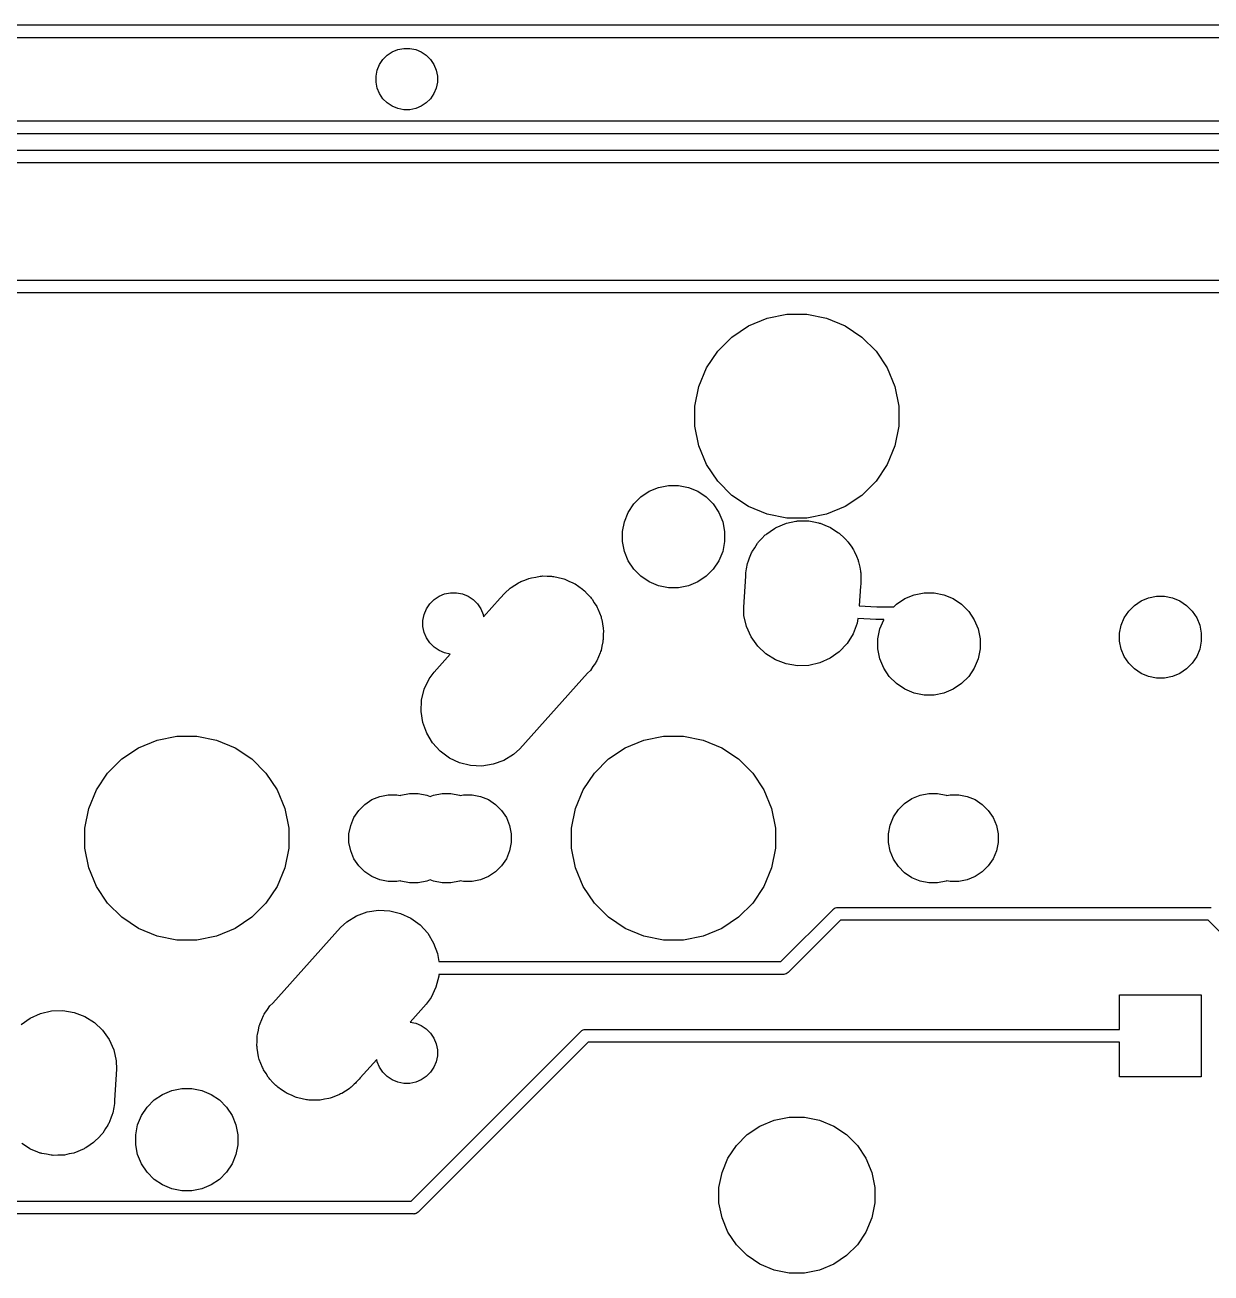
# Model space of a CAD drawing. Extents: x 53 to 306, y -113 to -55.
# Drawn here: x 163.52 to 186.73, y -113.28 to -88.86 of the extents above; entities that cross this region are included whole.
import ezdxf

# ---------------------------------------------------------------- set-up
doc = ezdxf.new("R2010")
doc.units = 0
doc.layers.add('BLACK', color=7, linetype='CONTINUOUS')

msp = doc.modelspace()

# ---------------------------------------------------------------- linework, layer by layer
at = {"layer": 'BLACK', "linetype": 'CONTINUOUS'}
for p, q in [((125.475, -88.865), (197.466, -88.865)), ((197.529, -89.115), (125.521, -89.115)), ((170.708, -89.3933), (170.817, -89.3481)), ((170.817, -89.3481), (170.933, -89.325)), ((170.933, -89.325), (171.051, -89.325)), ((171.051, -89.325), (171.167, -89.3481)), ((171.167, -89.3481), (171.276, -89.3933)), ((170.46, -89.6408), (170.526, -89.5425)), ((170.526, -89.5425), (170.61, -89.459)), ((170.61, -89.459), (170.708, -89.3933)), ((171.276, -89.3933), (171.374, -89.459)), ((171.374, -89.459), (171.458, -89.5425)), ((171.458, -89.5425), (171.524, -89.6408)), ((170.392, -89.8659), (170.415, -89.75)), ((170.415, -89.75), (170.46, -89.6408)), ((171.524, -89.6408), (171.569, -89.75)), ((171.569, -89.75), (171.592, -89.8659)), ((170.392, -89.9841), (170.392, -89.8659)), ((170.415, -90.1), (170.392, -89.9841)), ((170.46, -90.2092), (170.415, -90.1)), ((171.569, -90.1), (171.524, -90.2092)), ((171.592, -89.9841), (171.569, -90.1)), ((171.592, -89.8659), (171.592, -89.9841)), ((170.526, -90.3075), (170.46, -90.2092)), ((170.61, -90.391), (170.526, -90.3075)), ((171.458, -90.3075), (171.374, -90.391)), ((171.524, -90.2092), (171.458, -90.3075)), ((170.708, -90.4567), (170.61, -90.391)), ((170.817, -90.5019), (170.708, -90.4567)), ((170.933, -90.525), (170.817, -90.5019)), ((171.051, -90.525), (170.933, -90.525)), ((171.167, -90.5019), (171.051, -90.525)), ((171.276, -90.4567), (171.167, -90.5019)), ((171.374, -90.391), (171.276, -90.4567)), ((112.585, -90.7436), (238.955, -90.7436)), ((239.001, -90.9936), (112.54, -90.9936)), ((111.154, -91.315), (204.902, -91.315)), ((204.857, -91.565), (111.154, -91.565)), ((111.154, -93.855), (202.346, -93.855)), ((202.301, -94.105), (111.154, -94.105)), ((177.682, -94.753), (178.044, -94.6027)), ((178.044, -94.6027), (178.43, -94.5261)), ((178.43, -94.5261), (178.822, -94.5261)), ((178.822, -94.5261), (179.208, -94.6027)), ((179.208, -94.6027), (179.57, -94.753)), ((177.077, -95.249), (177.355, -94.9712)), ((177.355, -94.9712), (177.682, -94.753)), ((179.57, -94.753), (179.897, -94.9712)), ((179.897, -94.9712), (180.175, -95.249)), ((176.859, -95.5755), (177.077, -95.249)), ((180.175, -95.249), (180.393, -95.5755)), ((176.709, -95.9384), (176.859, -95.5755)), ((180.393, -95.5755), (180.543, -95.9384)), ((176.632, -96.3236), (176.709, -95.9384)), ((180.543, -95.9384), (180.62, -96.3236)), ((176.632, -96.7164), (176.632, -96.3236)), ((180.62, -96.3236), (180.62, -96.7164)), ((176.709, -97.1016), (176.632, -96.7164)), ((180.62, -96.7164), (180.543, -97.1016)), ((176.859, -97.4645), (176.709, -97.1016)), ((180.543, -97.1016), (180.393, -97.4645)), ((177.077, -97.791), (176.859, -97.4645)), ((180.393, -97.4645), (180.175, -97.791)), ((175.738, -97.9888), (175.92, -97.9134)), ((175.92, -97.9134), (176.114, -97.875)), ((176.114, -97.875), (176.31, -97.875)), ((176.31, -97.875), (176.504, -97.9134)), ((176.504, -97.9134), (176.686, -97.9888)), ((177.355, -98.0688), (177.077, -97.791)), ((180.175, -97.791), (179.897, -98.0688)), ((175.435, -98.2375), (175.575, -98.0982)), ((175.575, -98.0982), (175.738, -97.9888)), ((176.686, -97.9888), (176.849, -98.0982)), ((176.849, -98.0982), (176.989, -98.2375)), ((177.682, -98.287), (177.355, -98.0688)), ((179.897, -98.0688), (179.57, -98.287)), ((175.25, -98.5833), (175.326, -98.4013)), ((175.326, -98.4013), (175.435, -98.2375)), ((176.989, -98.2375), (177.098, -98.4013)), ((177.098, -98.4013), (177.174, -98.5833)), ((178.044, -98.4373), (177.682, -98.287)), ((179.57, -98.287), (179.208, -98.4373)), ((175.212, -98.7765), (175.25, -98.5833)), ((177.174, -98.5833), (177.212, -98.7765)), ((178.43, -98.5139), (178.044, -98.4373)), ((178.299, -98.6649), (178.391, -98.6236)), ((178.391, -98.6236), (178.409, -98.6195)), ((178.409, -98.6195), (178.424, -98.6132)), ((178.424, -98.6132), (178.512, -98.5958)), ((178.822, -98.5139), (178.43, -98.5139)), ((178.512, -98.5958), (178.607, -98.5738)), ((178.607, -98.5738), (178.625, -98.5733)), ((178.625, -98.5733), (178.641, -98.57)), ((178.641, -98.57), (178.734, -98.57)), ((178.734, -98.57), (178.828, -98.5671)), ((179.208, -98.4373), (178.822, -98.5139)), ((178.828, -98.5671), (178.845, -98.57)), ((178.845, -98.57), (178.863, -98.57)), ((178.863, -98.57), (178.956, -98.5886)), ((178.956, -98.5886), (179.047, -98.6038)), ((179.047, -98.6038), (179.063, -98.6097)), ((179.063, -98.6097), (179.08, -98.6132)), ((179.08, -98.6132), (179.171, -98.6509)), ((179.171, -98.6509), (179.254, -98.6824)), ((175.212, -98.9735), (175.212, -98.7765)), ((177.212, -98.7765), (177.212, -98.9735)), ((177.936, -98.9198), (178.008, -98.8431)), ((178.008, -98.8431), (178.024, -98.832)), ((178.024, -98.832), (178.035, -98.8212)), ((178.035, -98.8212), (178.105, -98.7744)), ((178.105, -98.7744), (178.189, -98.7145)), ((178.189, -98.7145), (178.206, -98.7068)), ((178.206, -98.7068), (178.219, -98.698)), ((178.219, -98.698), (178.299, -98.6649)), ((179.254, -98.6824), (179.268, -98.691)), ((179.268, -98.691), (179.285, -98.698)), ((179.285, -98.698), (179.369, -98.7542)), ((179.369, -98.7542), (179.442, -98.7999)), ((179.442, -98.7999), (179.453, -98.8107)), ((179.453, -98.8107), (179.469, -98.8212)), ((179.469, -98.8212), (179.542, -98.8944)), ((179.542, -98.8944), (179.603, -98.9518)), ((175.25, -99.1667), (175.212, -98.9735)), ((177.212, -98.9735), (177.174, -99.1667)), ((177.755, -99.1621), (177.8, -99.0952)), ((177.8, -99.0952), (177.857, -99.0045)), ((177.857, -99.0045), (177.87, -98.9903)), ((177.87, -98.9903), (177.878, -98.9779)), ((177.878, -98.9779), (177.936, -98.9198)), ((179.603, -98.9518), (179.612, -98.9643)), ((179.612, -98.9643), (179.626, -98.9779)), ((179.626, -98.9779), (179.685, -99.0657)), ((179.685, -99.0657), (179.732, -99.1323)), ((179.732, -99.1323), (179.738, -99.1459)), ((175.326, -99.3487), (175.25, -99.1667)), ((175.435, -99.5125), (175.326, -99.3487)), ((177.098, -99.3487), (176.989, -99.5125)), ((177.174, -99.1667), (177.098, -99.3487)), ((177.66, -99.3995), (177.667, -99.381)), ((177.667, -99.381), (177.67, -99.3668)), ((177.67, -99.3668), (177.701, -99.2936)), ((177.701, -99.2936), (177.739, -99.1923)), ((177.739, -99.1923), (177.749, -99.1756)), ((177.749, -99.1756), (177.755, -99.1621)), ((179.738, -99.1459), (179.749, -99.1621)), ((179.749, -99.1621), (179.79, -99.2613)), ((179.79, -99.2613), (179.823, -99.3344)), ((179.823, -99.3344), (179.826, -99.3486)), ((179.826, -99.3486), (179.834, -99.3668)), ((179.834, -99.3668), (179.855, -99.4732)), ((175.575, -99.6518), (175.435, -99.5125)), ((176.989, -99.5125), (176.849, -99.6518)), ((177.627, -99.5842), (177.642, -99.507)), ((177.627, -99.65), (177.627, -99.5842)), ((177.642, -99.507), (177.66, -99.3995)), ((179.855, -99.4732), (179.873, -99.5503)), ((179.873, -99.5503), (179.873, -99.5647)), ((179.873, -99.5647), (179.877, -99.5842)), ((179.877, -99.5842), (179.877, -99.6933)), ((173.016, -99.8873), (173.034, -99.8704)), ((173.034, -99.8704), (173.108, -99.8257)), ((173.108, -99.8257), (173.179, -99.778)), ((173.179, -99.778), (173.202, -99.7685)), ((173.202, -99.7685), (173.224, -99.7555)), ((173.224, -99.7555), (173.305, -99.7261)), ((173.305, -99.7261), (173.384, -99.6932)), ((173.384, -99.6932), (173.408, -99.6884)), ((173.408, -99.6884), (173.432, -99.6798)), ((173.432, -99.6798), (173.517, -99.6667)), ((173.517, -99.6667), (173.601, -99.65)), ((173.601, -99.65), (173.626, -99.65)), ((173.626, -99.65), (173.651, -99.6462)), ((173.651, -99.6462), (173.737, -99.65)), ((173.737, -99.65), (173.823, -99.65)), ((173.823, -99.65), (173.847, -99.6549)), ((173.847, -99.6549), (173.872, -99.656)), ((173.872, -99.656), (173.956, -99.6765)), ((173.956, -99.6765), (174.04, -99.6932)), ((174.04, -99.6932), (174.063, -99.7028)), ((174.063, -99.7028), (174.087, -99.7087)), ((174.087, -99.7087), (174.165, -99.7451)), ((174.165, -99.7451), (174.245, -99.778)), ((174.245, -99.778), (174.266, -99.7919)), ((174.266, -99.7919), (174.288, -99.8025)), ((174.288, -99.8025), (174.358, -99.8534)), ((174.358, -99.8534), (174.429, -99.9012)), ((175.738, -99.7612), (175.575, -99.6518)), ((175.92, -99.8366), (175.738, -99.7612)), ((176.114, -99.875), (175.92, -99.8366)), ((176.504, -99.8366), (176.31, -99.875)), ((176.686, -99.7612), (176.504, -99.8366)), ((176.849, -99.6518), (176.686, -99.7612)), ((177.586, -100.254), (177.627, -99.65)), ((179.869, -99.8471), (179.843, -100.227)), ((179.877, -99.8058), (179.869, -99.8471)), ((179.877, -99.6933), (179.878, -99.7163)), ((179.878, -99.7163), (179.877, -99.7265)), ((179.877, -99.7265), (179.877, -99.8058)), ((171.442, -100.193), (171.526, -100.109)), ((171.526, -100.109), (171.624, -100.043)), ((171.624, -100.043), (171.733, -99.9981)), ((171.733, -99.9981), (171.849, -99.975)), ((171.849, -99.975), (171.967, -99.975)), ((171.967, -99.975), (172.083, -99.9981)), ((172.083, -99.9981), (172.192, -100.043)), ((172.192, -100.043), (172.29, -100.109)), ((172.29, -100.109), (172.374, -100.193)), ((172.494, -100.447), (172.821, -100.083)), ((172.821, -100.083), (172.838, -100.058)), ((172.838, -100.058), (172.895, -100.001)), ((172.895, -100.001), (172.912, -99.9825)), ((172.912, -99.9825), (172.934, -99.9618)), ((172.934, -99.9618), (172.995, -99.9012)), ((172.995, -99.9012), (173.016, -99.8873)), ((174.429, -99.9012), (174.447, -99.9188)), ((174.447, -99.9188), (174.467, -99.9336)), ((174.467, -99.9336), (174.525, -99.997)), ((174.525, -99.997), (174.586, -100.058)), ((174.586, -100.058), (174.6, -100.079)), ((174.6, -100.079), (174.617, -100.097)), ((174.617, -100.097), (174.661, -100.171)), ((176.31, -99.875), (176.114, -99.875)), ((180.575, -100.198), (180.738, -100.089)), ((180.738, -100.089), (180.92, -100.013)), ((180.92, -100.013), (181.114, -99.975)), ((181.114, -99.975), (181.31, -99.975)), ((181.31, -99.975), (181.504, -100.013)), ((181.504, -100.013), (181.686, -100.089)), ((181.686, -100.089), (181.849, -100.198)), ((185.361, -100.133), (185.507, -100.073)), ((185.507, -100.073), (185.661, -100.042)), ((185.661, -100.042), (185.819, -100.042)), ((185.819, -100.042), (185.973, -100.073)), ((185.973, -100.073), (186.119, -100.133)), ((171.331, -100.4), (171.376, -100.291)), ((171.376, -100.291), (171.442, -100.193)), ((172.374, -100.193), (172.44, -100.291)), ((172.44, -100.291), (172.485, -100.4)), ((174.661, -100.171), (174.709, -100.242)), ((174.709, -100.242), (174.719, -100.265)), ((174.719, -100.265), (174.731, -100.287)), ((174.731, -100.287), (174.761, -100.367)), ((177.591, -100.42), (177.586, -100.254)), ((179.843, -100.227), (180.19, -100.25)), ((180.19, -100.25), (180.522, -100.25)), ((180.522, -100.25), (180.575, -100.198)), ((181.849, -100.198), (181.989, -100.338)), ((181.989, -100.338), (182.098, -100.501)), ((185.031, -100.463), (185.119, -100.332)), ((185.119, -100.332), (185.23, -100.221)), ((185.23, -100.221), (185.361, -100.133)), ((186.119, -100.133), (186.25, -100.221)), ((186.25, -100.221), (186.361, -100.332)), ((186.361, -100.332), (186.449, -100.463)), ((171.308, -100.516), (171.331, -100.4)), ((171.308, -100.634), (171.308, -100.516)), ((172.485, -100.4), (172.494, -100.447)), ((174.761, -100.367), (174.794, -100.447)), ((174.794, -100.447), (174.799, -100.471)), ((174.799, -100.471), (174.807, -100.495)), ((174.807, -100.495), (174.82, -100.58)), ((174.82, -100.58), (174.837, -100.664)), ((177.641, -100.636), (177.591, -100.42)), ((179.803, -100.57), (179.725, -100.778)), ((179.819, -100.476), (179.803, -100.57)), ((180.175, -100.5), (179.819, -100.476)), ((180.179, -100.5), (180.175, -100.5)), ((180.181, -100.5), (180.179, -100.5)), ((180.183, -100.501), (180.181, -100.5)), ((180.187, -100.5), (180.183, -100.501)), ((180.326, -100.5), (180.187, -100.5)), ((180.25, -100.683), (180.326, -100.501)), ((180.326, -100.501), (180.326, -100.5)), ((182.098, -100.501), (182.174, -100.683)), ((184.971, -100.609), (185.031, -100.463)), ((186.449, -100.463), (186.509, -100.609)), ((171.331, -100.75), (171.308, -100.634)), ((171.376, -100.859), (171.331, -100.75)), ((174.837, -100.664), (174.837, -100.689)), ((174.837, -100.689), (174.841, -100.714)), ((174.841, -100.714), (174.837, -100.8)), ((174.837, -100.8), (174.837, -100.886)), ((177.732, -100.838), (177.641, -100.636)), ((177.86, -101.018), (177.732, -100.838)), ((179.725, -100.778), (179.607, -100.966)), ((180.212, -100.877), (180.25, -100.683)), ((182.174, -100.683), (182.212, -100.877)), ((184.94, -100.763), (184.971, -100.609)), ((184.94, -100.921), (184.94, -100.763)), ((186.509, -100.609), (186.54, -100.763)), ((186.54, -100.763), (186.54, -100.921)), ((171.442, -100.957), (171.376, -100.859)), ((171.526, -101.041), (171.442, -100.957)), ((171.624, -101.107), (171.526, -101.041)), ((174.811, -101.019), (174.794, -101.103)), ((174.831, -100.935), (174.811, -101.019)), ((174.832, -100.91), (174.831, -100.935)), ((174.837, -100.886), (174.832, -100.91)), ((178.021, -101.17), (177.86, -101.018)), ((179.607, -100.966), (179.455, -101.127)), ((180.212, -101.073), (180.212, -100.877)), ((180.25, -101.267), (180.212, -101.073)), ((182.212, -101.073), (182.174, -101.267)), ((182.212, -100.877), (182.212, -101.073)), ((184.971, -101.075), (184.94, -100.921)), ((185.031, -101.221), (184.971, -101.075)), ((186.509, -101.075), (186.449, -101.221)), ((186.54, -100.921), (186.509, -101.075)), ((171.528, -101.525), (171.843, -101.174)), ((171.733, -101.152), (171.624, -101.107)), ((171.843, -101.174), (171.733, -101.152)), ((174.695, -101.329), (174.685, -101.351)), ((174.709, -101.308), (174.695, -101.329)), ((174.742, -101.228), (174.709, -101.308)), ((174.778, -101.15), (174.742, -101.228)), ((174.784, -101.126), (174.778, -101.15)), ((174.794, -101.103), (174.784, -101.126)), ((178.209, -101.288), (178.021, -101.17)), ((178.417, -101.366), (178.209, -101.288)), ((179.275, -101.255), (179.073, -101.346)), ((179.455, -101.127), (179.275, -101.255)), ((180.326, -101.449), (180.25, -101.267)), ((182.174, -101.267), (182.098, -101.449)), ((185.119, -101.352), (185.031, -101.221)), ((186.449, -101.221), (186.361, -101.352)), ((171.429, -101.659), (171.528, -101.525)), ((174.529, -101.549), (173.202, -103.027)), ((174.586, -101.492), (174.529, -101.549)), ((174.634, -101.42), (174.586, -101.492)), ((174.685, -101.351), (174.634, -101.42)), ((178.635, -101.403), (178.417, -101.366)), ((178.857, -101.396), (178.635, -101.403)), ((179.073, -101.346), (178.857, -101.396)), ((180.435, -101.612), (180.326, -101.449)), ((182.098, -101.449), (181.989, -101.612)), ((185.23, -101.463), (185.119, -101.352)), ((185.361, -101.551), (185.23, -101.463)), ((185.507, -101.611), (185.361, -101.551)), ((186.119, -101.551), (185.973, -101.611)), ((186.25, -101.463), (186.119, -101.551)), ((186.361, -101.352), (186.25, -101.463)), ((171.336, -101.86), (171.429, -101.659)), ((180.575, -101.752), (180.435, -101.612)), ((180.738, -101.861), (180.575, -101.752)), ((181.849, -101.752), (181.686, -101.861)), ((181.989, -101.612), (181.849, -101.752)), ((185.661, -101.642), (185.507, -101.611)), ((185.819, -101.642), (185.661, -101.642)), ((185.973, -101.611), (185.819, -101.642)), ((171.283, -102.075), (171.336, -101.86)), ((180.92, -101.937), (180.738, -101.861)), ((181.114, -101.975), (180.92, -101.937)), ((181.31, -101.975), (181.114, -101.975)), ((181.504, -101.937), (181.31, -101.975)), ((181.686, -101.861), (181.504, -101.937)), ((171.273, -102.296), (171.283, -102.075)), ((171.307, -102.515), (171.273, -102.296)), ((171.383, -102.723), (171.307, -102.515)), ((166.106, -102.858), (166.492, -102.781)), ((166.492, -102.781), (166.884, -102.781)), ((166.884, -102.781), (167.27, -102.858)), ((171.497, -102.913), (171.383, -102.723)), ((175.63, -102.858), (176.016, -102.781)), ((176.016, -102.781), (176.408, -102.781)), ((176.408, -102.781), (176.794, -102.858)), ((165.417, -103.226), (165.744, -103.008)), ((165.744, -103.008), (166.106, -102.858)), ((167.27, -102.858), (167.632, -103.008)), ((167.632, -103.008), (167.959, -103.226)), ((171.647, -103.076), (171.497, -102.913)), ((173.202, -103.027), (173.08, -103.14)), ((174.941, -103.226), (175.268, -103.008)), ((175.268, -103.008), (175.63, -102.858)), ((176.794, -102.858), (177.156, -103.008)), ((177.156, -103.008), (177.483, -103.226)), ((165.139, -103.504), (165.417, -103.226)), ((167.959, -103.226), (168.237, -103.504)), ((171.826, -103.208), (171.647, -103.076)), ((172.027, -103.301), (171.826, -103.208)), ((172.89, -103.254), (172.682, -103.33)), ((173.08, -103.14), (172.89, -103.254)), ((174.663, -103.504), (174.941, -103.226)), ((177.483, -103.226), (177.761, -103.504)), ((164.921, -103.831), (165.139, -103.504)), ((168.237, -103.504), (168.455, -103.831)), ((172.242, -103.354), (172.027, -103.301)), ((172.463, -103.364), (172.242, -103.354)), ((172.682, -103.33), (172.463, -103.364)), ((174.445, -103.831), (174.663, -103.504)), ((177.761, -103.504), (177.979, -103.831)), ((164.771, -104.193), (164.921, -103.831)), ((168.455, -103.831), (168.605, -104.193)), ((170.17, -104.115), (170.309, -104.022)), ((170.309, -104.022), (170.464, -103.958)), ((170.464, -103.958), (170.628, -103.925)), ((170.628, -103.925), (170.796, -103.925)), ((170.796, -103.925), (170.865, -103.939)), ((170.865, -103.939), (170.877, -103.934)), ((170.877, -103.934), (171.046, -103.9)), ((171.046, -103.9), (171.218, -103.9)), ((171.218, -103.9), (171.387, -103.934)), ((171.387, -103.934), (171.45, -103.96)), ((171.45, -103.96), (171.513, -103.934)), ((171.513, -103.934), (171.682, -103.9)), ((171.682, -103.9), (171.854, -103.9)), ((171.854, -103.9), (172.023, -103.934)), ((172.023, -103.934), (172.035, -103.939)), ((172.035, -103.939), (172.104, -103.925)), ((172.104, -103.925), (172.272, -103.925)), ((172.272, -103.925), (172.436, -103.958)), ((172.436, -103.958), (172.591, -104.022)), ((172.591, -104.022), (172.73, -104.115)), ((174.295, -104.193), (174.445, -103.831)), ((177.979, -103.831), (178.129, -104.193)), ((180.734, -104.095), (180.878, -104)), ((180.878, -104), (181.037, -103.934)), ((181.037, -103.934), (181.206, -103.9)), ((181.206, -103.9), (181.378, -103.9)), ((181.378, -103.9), (181.547, -103.934)), ((181.547, -103.934), (181.559, -103.939)), ((181.559, -103.939), (181.628, -103.925)), ((181.628, -103.925), (181.796, -103.925)), ((181.796, -103.925), (181.96, -103.958)), ((181.96, -103.958), (182.115, -104.022)), ((182.115, -104.022), (182.254, -104.115)), ((164.694, -104.579), (164.771, -104.193)), ((168.605, -104.193), (168.682, -104.579)), ((169.959, -104.372), (170.052, -104.233)), ((170.052, -104.233), (170.17, -104.115)), ((172.73, -104.115), (172.848, -104.233)), ((172.848, -104.233), (172.941, -104.372)), ((174.218, -104.579), (174.295, -104.193)), ((178.129, -104.193), (178.206, -104.579)), ((180.517, -104.361), (180.612, -104.217)), ((180.612, -104.217), (180.734, -104.095)), ((182.254, -104.115), (182.372, -104.233)), ((182.372, -104.233), (182.465, -104.372)), ((169.895, -104.527), (169.959, -104.372)), ((172.941, -104.372), (173.005, -104.527)), ((180.451, -104.52), (180.517, -104.361)), ((182.465, -104.372), (182.529, -104.527)), ((164.694, -104.971), (164.694, -104.579)), ((168.682, -104.579), (168.682, -104.971)), ((169.862, -104.691), (169.895, -104.527)), ((169.862, -104.859), (169.862, -104.691)), ((173.005, -104.527), (173.038, -104.691)), ((173.038, -104.691), (173.038, -104.859)), ((174.218, -104.971), (174.218, -104.579)), ((178.206, -104.579), (178.206, -104.971)), ((180.417, -104.689), (180.451, -104.52)), ((180.417, -104.861), (180.417, -104.689)), ((182.529, -104.527), (182.562, -104.691)), ((182.562, -104.691), (182.562, -104.859)), ((164.771, -105.357), (164.694, -104.971)), ((168.682, -104.971), (168.605, -105.357)), ((169.895, -105.023), (169.862, -104.859)), ((173.038, -104.859), (173.005, -105.023)), ((174.295, -105.357), (174.218, -104.971)), ((178.206, -104.971), (178.129, -105.357)), ((180.451, -105.03), (180.417, -104.861)), ((182.562, -104.859), (182.529, -105.023)), ((169.959, -105.178), (169.895, -105.023)), ((170.052, -105.317), (169.959, -105.178)), ((172.941, -105.178), (172.848, -105.317)), ((173.005, -105.023), (172.941, -105.178)), ((180.517, -105.189), (180.451, -105.03)), ((180.612, -105.333), (180.517, -105.189)), ((182.465, -105.178), (182.372, -105.317)), ((182.529, -105.023), (182.465, -105.178)), ((164.921, -105.719), (164.771, -105.357)), ((168.605, -105.357), (168.455, -105.719)), ((170.17, -105.435), (170.052, -105.317)), ((170.309, -105.528), (170.17, -105.435)), ((172.73, -105.435), (172.591, -105.528)), ((172.848, -105.317), (172.73, -105.435)), ((174.445, -105.719), (174.295, -105.357)), ((178.129, -105.357), (177.979, -105.719)), ((180.734, -105.455), (180.612, -105.333)), ((180.878, -105.55), (180.734, -105.455)), ((182.254, -105.435), (182.115, -105.528)), ((182.372, -105.317), (182.254, -105.435)), ((165.139, -106.046), (164.921, -105.719)), ((168.455, -105.719), (168.237, -106.046)), ((170.464, -105.592), (170.309, -105.528)), ((170.628, -105.625), (170.464, -105.592)), ((170.796, -105.625), (170.628, -105.625)), ((170.865, -105.611), (170.796, -105.625)), ((170.877, -105.616), (170.865, -105.611)), ((171.046, -105.65), (170.877, -105.616)), ((171.218, -105.65), (171.046, -105.65)), ((171.387, -105.616), (171.218, -105.65)), ((171.45, -105.59), (171.387, -105.616)), ((171.513, -105.616), (171.45, -105.59)), ((171.682, -105.65), (171.513, -105.616)), ((171.854, -105.65), (171.682, -105.65)), ((172.023, -105.616), (171.854, -105.65)), ((172.035, -105.611), (172.023, -105.616)), ((172.104, -105.625), (172.035, -105.611)), ((172.272, -105.625), (172.104, -105.625)), ((172.436, -105.592), (172.272, -105.625)), ((172.591, -105.528), (172.436, -105.592)), ((174.663, -106.046), (174.445, -105.719)), ((177.979, -105.719), (177.761, -106.046)), ((181.037, -105.616), (180.878, -105.55)), ((181.206, -105.65), (181.037, -105.616)), ((181.378, -105.65), (181.206, -105.65)), ((181.547, -105.616), (181.378, -105.65)), ((181.559, -105.611), (181.547, -105.616)), ((181.628, -105.625), (181.559, -105.611)), ((181.796, -105.625), (181.628, -105.625)), ((181.96, -105.592), (181.796, -105.625)), ((182.115, -105.528), (181.96, -105.592)), ((165.417, -106.324), (165.139, -106.046)), ((168.237, -106.046), (167.959, -106.324)), ((170.01, -106.296), (170.218, -106.22)), ((170.218, -106.22), (170.437, -106.186)), ((170.437, -106.186), (170.658, -106.196)), ((170.658, -106.196), (170.873, -106.249)), ((174.941, -106.324), (174.663, -106.046)), ((177.761, -106.046), (177.483, -106.324)), ((178.315, -107.19), (179.333, -106.172)), ((179.333, -106.172), (179.337, -106.167)), ((179.337, -106.167), (179.342, -106.163)), ((179.342, -106.163), (179.356, -106.152)), ((179.342, -106.163), (179.342, -106.163)), ((179.356, -106.152), (179.378, -106.14)), ((179.378, -106.14), (179.401, -106.133)), ((179.401, -106.133), (179.42, -106.131)), ((179.42, -106.131), (179.426, -106.13)), ((179.42, -106.131), (179.42, -106.131)), ((179.426, -106.13), (179.432, -106.131)), ((179.432, -106.131), (186.72, -106.131)), ((186.72, -106.131), (186.726, -106.13)), ((186.726, -106.13), (186.732, -106.131)), ((165.744, -106.542), (165.417, -106.324)), ((167.959, -106.324), (167.632, -106.542)), ((169.698, -106.523), (169.82, -106.41)), ((169.82, -106.41), (170.01, -106.296)), ((170.873, -106.249), (171.074, -106.342)), ((171.074, -106.342), (171.253, -106.474)), ((175.268, -106.542), (174.941, -106.324)), ((177.483, -106.324), (177.156, -106.542)), ((179.478, -106.381), (178.46, -107.399)), ((186.674, -106.381), (179.478, -106.381)), ((187.471, -107.178), (186.674, -106.381)), ((166.106, -106.692), (165.744, -106.542)), ((166.492, -106.769), (166.106, -106.692)), ((167.27, -106.692), (166.884, -106.769)), ((167.632, -106.542), (167.27, -106.692)), ((168.371, -108.001), (169.698, -106.523)), ((171.253, -106.474), (171.403, -106.637)), ((171.403, -106.637), (171.517, -106.827)), ((175.63, -106.692), (175.268, -106.542)), ((176.016, -106.769), (175.63, -106.692)), ((176.794, -106.692), (176.408, -106.769)), ((177.156, -106.542), (176.794, -106.692)), ((166.884, -106.769), (166.492, -106.769)), ((171.517, -106.827), (171.593, -107.035)), ((176.408, -106.769), (176.016, -106.769)), ((171.593, -107.035), (171.617, -107.19)), ((171.617, -107.19), (178.315, -107.19)), ((171.619, -107.44), (171.617, -107.475)), ((178.361, -107.44), (171.619, -107.44)), ((178.367, -107.441), (178.361, -107.44)), ((178.373, -107.44), (178.367, -107.441)), ((178.392, -107.438), (178.373, -107.44)), ((178.373, -107.44), (178.373, -107.44)), ((178.415, -107.431), (178.392, -107.438)), ((178.437, -107.419), (178.415, -107.431)), ((178.456, -107.404), (178.437, -107.419)), ((178.46, -107.399), (178.456, -107.404)), ((171.617, -107.475), (171.564, -107.69)), ((171.471, -107.891), (171.372, -108.025)), ((171.564, -107.69), (171.471, -107.891)), ((184.94, -108.517), (184.94, -107.842)), ((184.94, -107.842), (186.54, -107.842)), ((186.54, -107.842), (186.54, -109.442)), ((163.827, -108.204), (164.043, -108.154)), ((164.043, -108.154), (164.265, -108.147)), ((164.265, -108.147), (164.483, -108.184)), ((168.215, -108.199), (168.266, -108.13)), ((168.266, -108.13), (168.314, -108.058)), ((168.314, -108.058), (168.371, -108.001)), ((171.372, -108.025), (171.057, -108.376)), ((163.445, -108.423), (163.625, -108.295)), ((163.625, -108.295), (163.827, -108.204)), ((164.483, -108.184), (164.691, -108.262)), ((164.691, -108.262), (164.879, -108.38)), ((164.879, -108.38), (165.04, -108.532)), ((168.116, -108.424), (168.122, -108.4)), ((168.122, -108.4), (168.158, -108.322)), ((168.158, -108.322), (168.191, -108.242)), ((168.191, -108.242), (168.205, -108.221)), ((168.205, -108.221), (168.215, -108.199)), ((171.057, -108.376), (171.167, -108.398)), ((171.167, -108.398), (171.276, -108.443)), ((165.04, -108.532), (165.168, -108.712)), ((168.063, -108.664), (168.068, -108.64)), ((168.063, -108.75), (168.063, -108.664)), ((168.068, -108.64), (168.069, -108.615)), ((168.069, -108.615), (168.089, -108.531)), ((168.089, -108.531), (168.106, -108.447)), ((168.106, -108.447), (168.116, -108.424)), ((171.077, -111.878), (174.398, -108.558)), ((171.276, -108.443), (171.374, -108.509)), ((171.374, -108.509), (171.458, -108.593)), ((171.458, -108.593), (171.524, -108.691)), ((174.398, -108.558), (174.402, -108.553)), ((174.402, -108.553), (174.409, -108.547)), ((174.409, -108.547), (174.421, -108.538)), ((174.421, -108.538), (174.442, -108.526)), ((174.442, -108.526), (174.466, -108.519)), ((174.466, -108.519), (174.484, -108.517)), ((174.484, -108.517), (174.49, -108.516)), ((174.484, -108.517), (174.484, -108.517)), ((174.49, -108.516), (174.497, -108.517)), ((174.497, -108.517), (184.94, -108.517)), ((165.168, -108.712), (165.259, -108.914)), ((168.059, -108.836), (168.063, -108.75)), ((168.063, -108.861), (168.059, -108.836)), ((168.063, -108.886), (168.063, -108.861)), ((168.08, -108.97), (168.063, -108.886)), ((174.542, -108.767), (171.222, -112.088)), ((171.524, -108.691), (171.569, -108.8)), ((171.569, -108.8), (171.592, -108.916)), ((184.94, -108.767), (174.542, -108.767)), ((184.94, -109.442), (184.94, -108.767)), ((165.259, -108.914), (165.309, -109.13)), ((165.309, -109.13), (165.314, -109.296)), ((168.093, -109.055), (168.08, -108.97)), ((168.101, -109.079), (168.093, -109.055)), ((168.106, -109.103), (168.101, -109.079)), ((168.139, -109.183), (168.106, -109.103)), ((170.406, -109.103), (170.079, -109.467)), ((170.415, -109.15), (170.406, -109.103)), ((170.46, -109.259), (170.415, -109.15)), ((171.569, -109.15), (171.524, -109.259)), ((171.592, -109.034), (171.569, -109.15)), ((171.592, -108.916), (171.592, -109.034)), ((165.314, -109.296), (165.273, -109.9)), ((168.169, -109.263), (168.139, -109.183)), ((168.181, -109.285), (168.169, -109.263)), ((168.191, -109.308), (168.181, -109.285)), ((168.239, -109.379), (168.191, -109.308)), ((168.283, -109.453), (168.239, -109.379)), ((170.526, -109.357), (170.46, -109.259)), ((170.61, -109.441), (170.526, -109.357)), ((171.458, -109.357), (171.374, -109.441)), ((171.524, -109.259), (171.458, -109.357)), ((168.3, -109.471), (168.283, -109.453)), ((168.314, -109.492), (168.3, -109.471)), ((168.375, -109.553), (168.314, -109.492)), ((168.433, -109.616), (168.375, -109.553)), ((168.453, -109.631), (168.433, -109.616)), ((168.471, -109.649), (168.453, -109.631)), ((169.966, -109.588), (169.905, -109.649)), ((169.988, -109.567), (169.966, -109.588)), ((170.005, -109.549), (169.988, -109.567)), ((170.062, -109.492), (170.005, -109.549)), ((170.079, -109.467), (170.062, -109.492)), ((170.708, -109.507), (170.61, -109.441)), ((170.817, -109.552), (170.708, -109.507)), ((170.933, -109.575), (170.817, -109.552)), ((171.051, -109.575), (170.933, -109.575)), ((171.167, -109.552), (171.051, -109.575)), ((171.276, -109.507), (171.167, -109.552)), ((171.374, -109.441), (171.276, -109.507)), ((186.54, -109.442), (184.94, -109.442)), ((166.051, -109.898), (166.214, -109.789)), ((166.214, -109.789), (166.396, -109.713)), ((166.396, -109.713), (166.59, -109.675)), ((166.59, -109.675), (166.786, -109.675)), ((166.786, -109.675), (166.98, -109.713)), ((166.98, -109.713), (167.162, -109.789)), ((167.162, -109.789), (167.325, -109.898)), ((168.542, -109.697), (168.471, -109.649)), ((168.612, -109.748), (168.542, -109.697)), ((168.634, -109.758), (168.612, -109.748)), ((168.655, -109.772), (168.634, -109.758)), ((168.735, -109.805), (168.655, -109.772)), ((168.813, -109.841), (168.735, -109.805)), ((168.837, -109.847), (168.813, -109.841)), ((168.86, -109.857), (168.837, -109.847)), ((168.944, -109.874), (168.86, -109.857)), ((169.028, -109.894), (168.944, -109.874)), ((169.383, -109.883), (169.299, -109.9)), ((169.468, -109.87), (169.383, -109.883)), ((169.492, -109.862), (169.468, -109.87)), ((169.516, -109.857), (169.492, -109.862)), ((169.595, -109.824), (169.516, -109.857)), ((169.676, -109.794), (169.595, -109.824)), ((169.698, -109.781), (169.676, -109.794)), ((169.721, -109.772), (169.698, -109.781)), ((169.792, -109.724), (169.721, -109.772)), ((169.866, -109.68), (169.792, -109.724)), ((169.884, -109.663), (169.866, -109.68)), ((169.905, -109.649), (169.884, -109.663)), ((165.258, -110.043), (165.24, -110.15)), ((165.273, -109.966), (165.258, -110.043)), ((165.273, -109.9), (165.273, -109.966)), ((165.802, -110.201), (165.911, -110.038)), ((165.911, -110.038), (166.051, -109.898)), ((167.325, -109.898), (167.465, -110.038)), ((167.465, -110.038), (167.574, -110.201)), ((169.053, -109.895), (169.028, -109.894)), ((169.077, -109.9), (169.053, -109.895)), ((169.163, -109.9), (169.077, -109.9)), ((169.249, -109.904), (169.163, -109.9)), ((169.274, -109.9), (169.249, -109.904)), ((169.299, -109.9), (169.274, -109.9)), ((165.161, -110.358), (165.151, -110.374)), ((165.199, -110.256), (165.161, -110.358)), ((165.23, -110.183), (165.199, -110.256)), ((165.233, -110.169), (165.23, -110.183)), ((165.24, -110.15), (165.233, -110.169)), ((165.726, -110.383), (165.802, -110.201)), ((167.574, -110.201), (167.65, -110.383)), ((177.904, -110.409), (178.181, -110.295)), ((178.181, -110.295), (178.476, -110.236)), ((178.476, -110.236), (178.776, -110.236)), ((178.776, -110.236), (179.071, -110.295)), ((179.071, -110.295), (179.348, -110.409)), ((165.022, -110.572), (164.964, -110.63)), ((165.03, -110.56), (165.022, -110.572)), ((165.043, -110.546), (165.03, -110.56)), ((165.1, -110.455), (165.043, -110.546)), ((165.145, -110.388), (165.1, -110.455)), ((165.151, -110.374), (165.145, -110.388)), ((165.688, -110.577), (165.726, -110.383)), ((165.688, -110.773), (165.688, -110.577)), ((167.65, -110.383), (167.688, -110.577)), ((167.688, -110.577), (167.688, -110.773)), ((177.442, -110.789), (177.655, -110.576)), ((177.655, -110.576), (177.904, -110.409)), ((179.348, -110.409), (179.597, -110.576)), ((179.597, -110.576), (179.81, -110.789)), ((163.531, -110.796), (163.458, -110.75)), ((163.615, -110.852), (163.531, -110.796)), ((163.632, -110.859), (163.615, -110.852)), ((163.646, -110.868), (163.632, -110.859)), ((164.681, -110.852), (164.601, -110.885)), ((164.694, -110.843), (164.681, -110.852)), ((164.711, -110.835), (164.694, -110.843)), ((164.795, -110.776), (164.711, -110.835)), ((164.865, -110.729), (164.795, -110.776)), ((164.876, -110.718), (164.865, -110.729)), ((164.892, -110.707), (164.876, -110.718)), ((164.964, -110.63), (164.892, -110.707)), ((165.726, -110.967), (165.688, -110.773)), ((167.688, -110.773), (167.65, -110.967)), ((177.275, -111.038), (177.442, -110.789)), ((179.81, -110.789), (179.977, -111.038)), ((163.729, -110.899), (163.646, -110.868)), ((163.82, -110.937), (163.729, -110.899)), ((163.837, -110.94), (163.82, -110.937)), ((163.853, -110.946), (163.837, -110.94)), ((163.944, -110.961), (163.853, -110.946)), ((164.037, -110.98), (163.944, -110.961)), ((164.055, -110.98), (164.037, -110.98)), ((164.072, -110.983), (164.055, -110.98)), ((164.166, -110.98), (164.072, -110.983)), ((164.259, -110.98), (164.166, -110.98)), ((164.275, -110.977), (164.259, -110.98)), ((164.293, -110.976), (164.275, -110.977)), ((164.388, -110.954), (164.293, -110.976)), ((164.476, -110.937), (164.388, -110.954)), ((164.491, -110.931), (164.476, -110.937)), ((164.509, -110.926), (164.491, -110.931)), ((164.601, -110.885), (164.509, -110.926)), ((165.802, -111.149), (165.726, -110.967)), ((167.65, -110.967), (167.574, -111.149)), ((177.161, -111.315), (177.275, -111.038)), ((179.977, -111.038), (180.091, -111.315)), ((165.911, -111.312), (165.802, -111.149)), ((166.051, -111.452), (165.911, -111.312)), ((167.465, -111.312), (167.325, -111.452)), ((167.574, -111.149), (167.465, -111.312)), ((177.102, -111.61), (177.161, -111.315)), ((180.091, -111.315), (180.15, -111.61)), ((166.214, -111.561), (166.051, -111.452)), ((166.396, -111.637), (166.214, -111.561)), ((167.162, -111.561), (166.98, -111.637)), ((167.325, -111.452), (167.162, -111.561)), ((166.59, -111.675), (166.396, -111.637)), ((166.786, -111.675), (166.59, -111.675)), ((166.98, -111.637), (166.786, -111.675)), ((177.102, -111.91), (177.102, -111.61)), ((180.15, -111.61), (180.15, -111.91)), ((161.162, -111.878), (171.077, -111.878)), ((177.161, -112.205), (177.102, -111.91)), ((180.15, -111.91), (180.091, -112.205)), ((171.123, -112.128), (161.117, -112.128)), ((171.129, -112.129), (171.123, -112.128)), ((171.135, -112.128), (171.129, -112.129)), ((171.154, -112.127), (171.135, -112.128)), ((171.135, -112.128), (171.135, -112.128)), ((171.177, -112.12), (171.154, -112.127)), ((171.199, -112.108), (171.177, -112.12)), ((171.218, -112.092), (171.199, -112.108)), ((171.222, -112.088), (171.218, -112.092)), ((177.275, -112.482), (177.161, -112.205)), ((180.091, -112.205), (179.977, -112.482)), ((177.442, -112.731), (177.275, -112.482)), ((179.977, -112.482), (179.81, -112.731)), ((177.655, -112.944), (177.442, -112.731)), ((179.81, -112.731), (179.597, -112.944)), ((177.904, -113.111), (177.655, -112.944)), ((179.597, -112.944), (179.348, -113.111)), ((178.181, -113.225), (177.904, -113.111)), ((178.476, -113.284), (178.181, -113.225)), ((178.776, -113.284), (178.476, -113.284)), ((179.071, -113.225), (178.776, -113.284)), ((179.348, -113.111), (179.071, -113.225))]:
    msp.add_line(p, q, dxfattribs=at)

doc.saveas('drawing.dxf')
